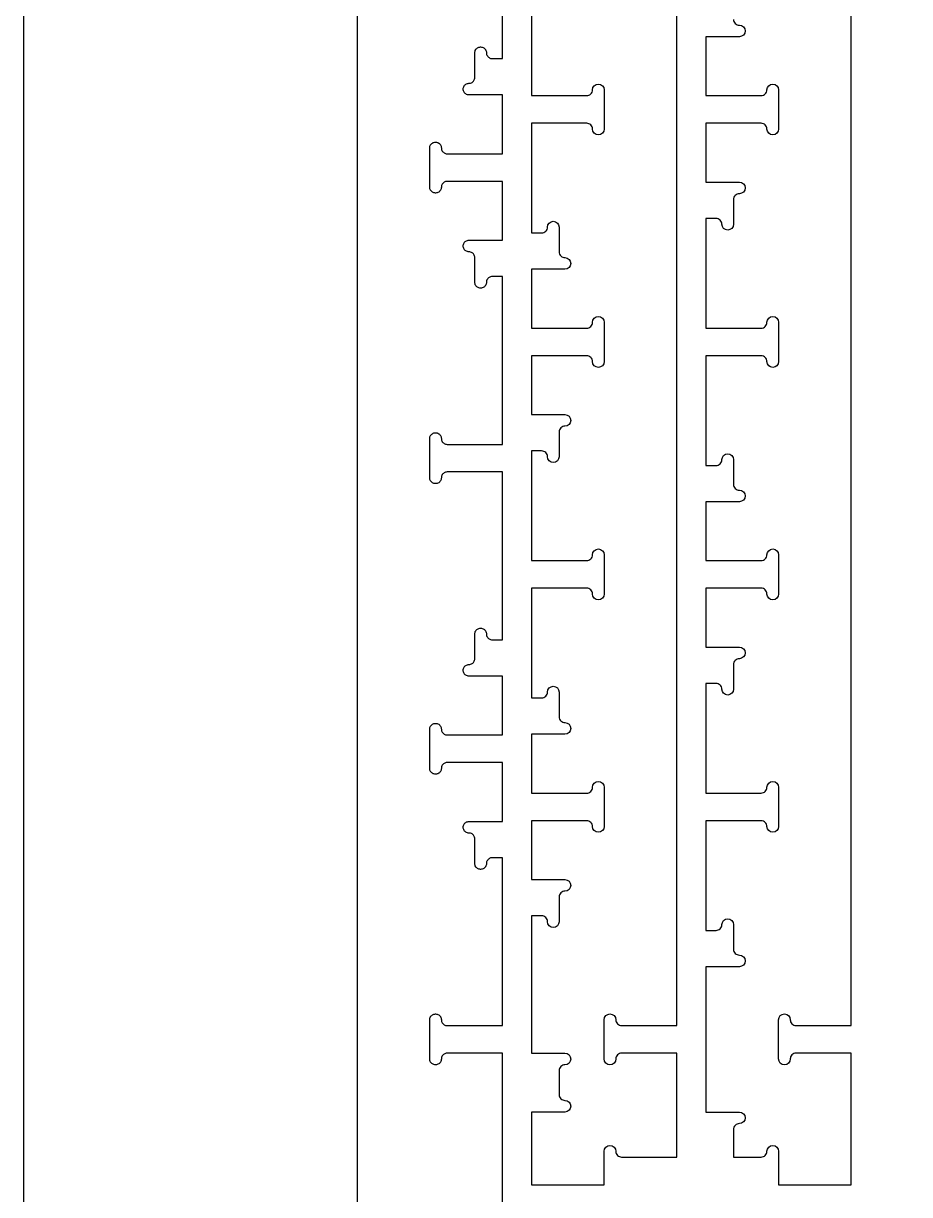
# Model space of a CAD drawing. Header units: inches. Extents: x 1367 to 1651, y -1653 to -1438.
# Drawn here: x 1524.46 to 1548.46, y -1518.16 to -1486.43 of the extents above; entities that cross this region are included whole.
import ezdxf

# ---------------------------------------------------------------- set-up
doc = ezdxf.new("R2010")
doc.units = ezdxf.units.IN
doc.header["$MEASUREMENT"] = 0
doc.linetypes.add('Solid', pattern=[0])
doc.layers.add('000_NOTES', color=6, linetype='Continuous')
doc.layers.add('CUT_THRU', color=7, linetype='Continuous')

msp = doc.modelspace()

# ---------------------------------------------------------------- linework, layer by layer
at = {"linetype": 'Solid', "lineweight": 5}
for points in [[(1533.495, -1456.492, 0), (1533.495, -1524.169, 0)], [(1537.432, -1518.874, 0), (1537.432, -1514.327, 0), (1535.936, -1514.327, 0), (1535.913, -1514.328, 0), (1535.891, -1514.333, 0), (1535.87, -1514.341, 0), (1535.85, -1514.352, 0), (1535.833, -1514.365, 0), (1535.817, -1514.381, 0), (1535.803, -1514.399, 0), (1535.792, -1514.419, 0), (1535.785, -1514.44, 0), (1535.78, -1514.462, 0), (1535.778, -1514.484, 0), (1535.777, -1514.507, 0), (1535.772, -1514.529, 0), (1535.764, -1514.55, 0), (1535.753, -1514.569, 0), (1535.74, -1514.587, 0), (1535.724, -1514.603, 0), (1535.706, -1514.617, 0), (1535.686, -1514.628, 0), (1535.665, -1514.635, 0), (1535.643, -1514.64, 0), (1535.621, -1514.642, 0), (1535.598, -1514.64, 0), (1535.576, -1514.635, 0), (1535.555, -1514.628, 0), (1535.536, -1514.617, 0), (1535.518, -1514.603, 0), (1535.502, -1514.587, 0), (1535.488, -1514.569, 0), (1535.477, -1514.55, 0), (1535.47, -1514.529, 0), (1535.465, -1514.507, 0), (1535.463, -1514.484, 0), (1535.463, -1513.421, 0), (1535.465, -1513.399, 0), (1535.47, -1513.377, 0), (1535.477, -1513.356, 0), (1535.488, -1513.336, 0), (1535.502, -1513.318, 0), (1535.518, -1513.302, 0), (1535.536, -1513.289, 0), (1535.555, -1513.278, 0), (1535.576, -1513.27, 0), (1535.598, -1513.265, 0), (1535.621, -1513.264, 0), (1535.643, -1513.265, 0), (1535.665, -1513.27, 0), (1535.686, -1513.278, 0), (1535.706, -1513.289, 0), (1535.724, -1513.302, 0), (1535.74, -1513.318, 0), (1535.753, -1513.336, 0), (1535.764, -1513.356, 0), (1535.772, -1513.377, 0), (1535.777, -1513.399, 0), (1535.778, -1513.421, 0), (1535.78, -1513.444, 0), (1535.785, -1513.466, 0), (1535.792, -1513.487, 0), (1535.803, -1513.506, 0), (1535.817, -1513.524, 0), (1535.833, -1513.54, 0), (1535.85, -1513.554, 0), (1535.87, -1513.565, 0), (1535.891, -1513.572, 0), (1535.913, -1513.577, 0), (1535.936, -1513.579, 0), (1537.432, -1513.579, 0), (1537.432, -1509.032, 0), (1537.156, -1509.032, 0), (1537.134, -1509.033, 0), (1537.112, -1509.038, 0), (1537.091, -1509.046, 0), (1537.071, -1509.057, 0), (1537.053, -1509.07, 0), (1537.037, -1509.086, 0), (1537.024, -1509.104, 0), (1537.013, -1509.124, 0), (1537.005, -1509.145, 0), (1537, -1509.167, 0), (1536.999, -1509.189, 0), (1536.997, -1509.211, 0), (1536.992, -1509.233, 0), (1536.984, -1509.254, 0), (1536.974, -1509.274, 0), (1536.96, -1509.292, 0), (1536.944, -1509.308, 0), (1536.926, -1509.322, 0), (1536.907, -1509.332, 0), (1536.886, -1509.34, 0), (1536.864, -1509.345, 0), (1536.841, -1509.347, 0), (1536.819, -1509.345, 0), (1536.797, -1509.34, 0), (1536.776, -1509.332, 0), (1536.756, -1509.322, 0), (1536.738, -1509.308, 0), (1536.722, -1509.292, 0), (1536.709, -1509.274, 0), (1536.698, -1509.254, 0), (1536.69, -1509.233, 0), (1536.685, -1509.211, 0), (1536.684, -1509.189, 0), (1536.684, -1508.52, 0), (1536.682, -1508.497, 0), (1536.677, -1508.475, 0), (1536.669, -1508.454, 0), (1536.659, -1508.435, 0), (1536.645, -1508.417, 0), (1536.629, -1508.401, 0), (1536.611, -1508.387, 0), (1536.592, -1508.377, 0), (1536.571, -1508.369, 0), (1536.549, -1508.364, 0), (1536.526, -1508.362, 0), (1536.504, -1508.361, 0), (1536.482, -1508.356, 0), (1536.461, -1508.348, 0), (1536.441, -1508.337, 0), (1536.423, -1508.324, 0), (1536.407, -1508.308, 0), (1536.394, -1508.29, 0), (1536.383, -1508.27, 0), (1536.375, -1508.249, 0), (1536.37, -1508.227, 0), (1536.369, -1508.205, 0), (1536.37, -1508.182, 0), (1536.375, -1508.16, 0), (1536.383, -1508.139, 0), (1536.394, -1508.12, 0), (1536.407, -1508.102, 0), (1536.423, -1508.086, 0), (1536.441, -1508.072, 0), (1536.461, -1508.062, 0), (1536.482, -1508.054, 0), (1536.504, -1508.049, 0), (1536.526, -1508.047, 0), (1537.432, -1508.047, 0), (1537.432, -1506.453, 0), (1535.936, -1506.453, 0), (1535.913, -1506.454, 0), (1535.891, -1506.459, 0), (1535.87, -1506.467, 0), (1535.85, -1506.478, 0), (1535.833, -1506.491, 0), (1535.817, -1506.507, 0), (1535.803, -1506.525, 0), (1535.792, -1506.545, 0), (1535.785, -1506.566, 0), (1535.78, -1506.588, 0), (1535.778, -1506.61, 0), (1535.777, -1506.633, 0), (1535.772, -1506.655, 0), (1535.764, -1506.676, 0), (1535.753, -1506.695, 0), (1535.74, -1506.713, 0), (1535.724, -1506.729, 0), (1535.706, -1506.743, 0), (1535.686, -1506.754, 0), (1535.665, -1506.761, 0), (1535.643, -1506.766, 0), (1535.621, -1506.768, 0), (1535.598, -1506.766, 0), (1535.576, -1506.761, 0), (1535.555, -1506.754, 0), (1535.536, -1506.743, 0), (1535.518, -1506.729, 0), (1535.502, -1506.713, 0), (1535.488, -1506.695, 0), (1535.477, -1506.676, 0), (1535.47, -1506.655, 0), (1535.465, -1506.633, 0), (1535.463, -1506.61, 0), (1535.463, -1505.547, 0), (1535.465, -1505.525, 0), (1535.47, -1505.503, 0), (1535.477, -1505.482, 0), (1535.488, -1505.462, 0), (1535.502, -1505.444, 0), (1535.518, -1505.428, 0), (1535.536, -1505.415, 0), (1535.555, -1505.404, 0), (1535.576, -1505.396, 0), (1535.598, -1505.391, 0), (1535.621, -1505.39, 0), (1535.643, -1505.391, 0), (1535.665, -1505.396, 0), (1535.686, -1505.404, 0), (1535.706, -1505.415, 0), (1535.724, -1505.428, 0), (1535.74, -1505.444, 0), (1535.753, -1505.462, 0), (1535.764, -1505.482, 0), (1535.772, -1505.503, 0), (1535.777, -1505.525, 0), (1535.778, -1505.547, 0), (1535.78, -1505.57, 0), (1535.785, -1505.592, 0), (1535.792, -1505.613, 0), (1535.803, -1505.632, 0), (1535.817, -1505.65, 0), (1535.833, -1505.666, 0), (1535.85, -1505.68, 0), (1535.87, -1505.691, 0), (1535.891, -1505.698, 0), (1535.913, -1505.703, 0), (1535.936, -1505.705, 0), (1537.432, -1505.705, 0), (1537.432, -1504.11, 0), (1536.526, -1504.11, 0), (1536.504, -1504.109, 0), (1536.482, -1504.104, 0), (1536.461, -1504.096, 0), (1536.441, -1504.085, 0), (1536.423, -1504.072, 0), (1536.407, -1504.056, 0), (1536.394, -1504.038, 0), (1536.383, -1504.018, 0), (1536.375, -1503.997, 0), (1536.37, -1503.975, 0), (1536.369, -1503.953, 0), (1536.37, -1503.93, 0), (1536.375, -1503.908, 0), (1536.383, -1503.887, 0), (1536.394, -1503.868, 0), (1536.407, -1503.85, 0), (1536.423, -1503.834, 0), (1536.441, -1503.82, 0), (1536.461, -1503.81, 0), (1536.482, -1503.802, 0), (1536.504, -1503.797, 0), (1536.526, -1503.795, 0), (1536.549, -1503.794, 0), (1536.571, -1503.789, 0), (1536.592, -1503.781, 0), (1536.611, -1503.77, 0), (1536.629, -1503.757, 0), (1536.645, -1503.741, 0), (1536.659, -1503.723, 0), (1536.669, -1503.703, 0), (1536.677, -1503.682, 0), (1536.682, -1503.66, 0), (1536.684, -1503.638, 0), (1536.684, -1502.969, 0), (1536.685, -1502.946, 0), (1536.69, -1502.924, 0), (1536.698, -1502.903, 0), (1536.709, -1502.883, 0), (1536.722, -1502.865, 0), (1536.738, -1502.85, 0), (1536.756, -1502.836, 0), (1536.776, -1502.825, 0), (1536.797, -1502.817, 0), (1536.819, -1502.813, 0), (1536.841, -1502.811, 0), (1536.864, -1502.813, 0), (1536.886, -1502.817, 0), (1536.907, -1502.825, 0), (1536.926, -1502.836, 0), (1536.944, -1502.85, 0), (1536.96, -1502.865, 0), (1536.974, -1502.883, 0), (1536.984, -1502.903, 0), (1536.992, -1502.924, 0), (1536.997, -1502.946, 0), (1536.999, -1502.969, 0), (1537, -1502.991, 0), (1537.005, -1503.013, 0), (1537.013, -1503.034, 0), (1537.024, -1503.054, 0), (1537.037, -1503.072, 0), (1537.053, -1503.088, 0), (1537.071, -1503.101, 0), (1537.091, -1503.112, 0), (1537.112, -1503.12, 0), (1537.134, -1503.124, 0), (1537.156, -1503.126, 0), (1537.432, -1503.126, 0), (1537.432, -1498.579, 0), (1535.936, -1498.579, 0), (1535.913, -1498.58, 0), (1535.891, -1498.585, 0), (1535.87, -1498.593, 0), (1535.85, -1498.604, 0), (1535.833, -1498.617, 0), (1535.817, -1498.633, 0), (1535.803, -1498.651, 0), (1535.792, -1498.671, 0), (1535.785, -1498.692, 0), (1535.78, -1498.714, 0), (1535.778, -1498.736, 0), (1535.777, -1498.759, 0), (1535.772, -1498.781, 0), (1535.764, -1498.802, 0), (1535.753, -1498.821, 0), (1535.74, -1498.839, 0), (1535.724, -1498.855, 0), (1535.706, -1498.869, 0), (1535.686, -1498.88, 0), (1535.665, -1498.887, 0), (1535.643, -1498.892, 0), (1535.621, -1498.894, 0), (1535.598, -1498.892, 0), (1535.576, -1498.887, 0), (1535.555, -1498.88, 0), (1535.536, -1498.869, 0), (1535.518, -1498.855, 0), (1535.502, -1498.839, 0), (1535.488, -1498.821, 0), (1535.477, -1498.802, 0), (1535.47, -1498.781, 0), (1535.465, -1498.759, 0), (1535.463, -1498.736, 0), (1535.463, -1497.673, 0), (1535.465, -1497.651, 0), (1535.47, -1497.629, 0), (1535.477, -1497.608, 0), (1535.488, -1497.588, 0), (1535.502, -1497.57, 0), (1535.518, -1497.554, 0), (1535.536, -1497.541, 0), (1535.555, -1497.53, 0), (1535.576, -1497.522, 0), (1535.598, -1497.517, 0), (1535.621, -1497.516, 0), (1535.643, -1497.517, 0), (1535.665, -1497.522, 0), (1535.686, -1497.53, 0), (1535.706, -1497.541, 0), (1535.724, -1497.554, 0), (1535.74, -1497.57, 0), (1535.753, -1497.588, 0), (1535.764, -1497.608, 0), (1535.772, -1497.629, 0), (1535.777, -1497.651, 0), (1535.778, -1497.673, 0), (1535.78, -1497.696, 0), (1535.785, -1497.718, 0), (1535.792, -1497.739, 0), (1535.803, -1497.758, 0), (1535.817, -1497.776, 0), (1535.833, -1497.792, 0), (1535.85, -1497.806, 0), (1535.87, -1497.817, 0), (1535.891, -1497.824, 0), (1535.913, -1497.829, 0), (1535.936, -1497.831, 0), (1537.432, -1497.831, 0), (1537.432, -1493.284, 0), (1537.156, -1493.284, 0), (1537.134, -1493.285, 0), (1537.112, -1493.29, 0), (1537.091, -1493.298, 0), (1537.071, -1493.309, 0), (1537.053, -1493.322, 0), (1537.037, -1493.338, 0), (1537.024, -1493.356, 0), (1537.013, -1493.376, 0), (1537.005, -1493.397, 0), (1537, -1493.419, 0), (1536.999, -1493.441, 0), (1536.997, -1493.463, 0), (1536.992, -1493.485, 0), (1536.984, -1493.506, 0), (1536.974, -1493.526, 0), (1536.96, -1493.544, 0), (1536.944, -1493.56, 0), (1536.926, -1493.574, 0), (1536.907, -1493.584, 0), (1536.886, -1493.592, 0), (1536.864, -1493.597, 0), (1536.841, -1493.599, 0), (1536.819, -1493.597, 0), (1536.797, -1493.592, 0), (1536.776, -1493.584, 0), (1536.756, -1493.574, 0), (1536.738, -1493.56, 0), (1536.722, -1493.544, 0), (1536.709, -1493.526, 0), (1536.698, -1493.506, 0), (1536.69, -1493.485, 0), (1536.685, -1493.463, 0), (1536.684, -1493.441, 0), (1536.684, -1492.772, 0), (1536.682, -1492.749, 0), (1536.677, -1492.727, 0), (1536.669, -1492.706, 0), (1536.659, -1492.687, 0), (1536.645, -1492.669, 0), (1536.629, -1492.653, 0), (1536.611, -1492.639, 0), (1536.592, -1492.628, 0), (1536.571, -1492.621, 0), (1536.549, -1492.616, 0), (1536.526, -1492.614, 0), (1536.504, -1492.613, 0), (1536.482, -1492.608, 0), (1536.461, -1492.6, 0), (1536.441, -1492.589, 0), (1536.423, -1492.576, 0), (1536.407, -1492.56, 0), (1536.394, -1492.542, 0), (1536.383, -1492.522, 0), (1536.375, -1492.501, 0), (1536.37, -1492.479, 0), (1536.369, -1492.457, 0), (1536.37, -1492.434, 0), (1536.375, -1492.412, 0), (1536.383, -1492.391, 0), (1536.394, -1492.372, 0), (1536.407, -1492.354, 0), (1536.423, -1492.338, 0), (1536.441, -1492.324, 0), (1536.461, -1492.314, 0), (1536.482, -1492.306, 0), (1536.504, -1492.301, 0), (1536.526, -1492.299, 0), (1537.432, -1492.299, 0), (1537.432, -1490.705, 0), (1535.936, -1490.705, 0), (1535.913, -1490.706, 0), (1535.891, -1490.711, 0), (1535.87, -1490.719, 0), (1535.85, -1490.73, 0), (1535.833, -1490.743, 0), (1535.817, -1490.759, 0), (1535.803, -1490.777, 0), (1535.792, -1490.797, 0), (1535.785, -1490.818, 0), (1535.78, -1490.84, 0), (1535.778, -1490.862, 0), (1535.777, -1490.885, 0), (1535.772, -1490.907, 0), (1535.764, -1490.928, 0), (1535.753, -1490.947, 0), (1535.74, -1490.965, 0), (1535.724, -1490.981, 0), (1535.706, -1490.995, 0), (1535.686, -1491.006, 0), (1535.665, -1491.013, 0), (1535.643, -1491.018, 0), (1535.621, -1491.02, 0), (1535.598, -1491.018, 0), (1535.576, -1491.013, 0), (1535.555, -1491.006, 0), (1535.536, -1490.995, 0), (1535.518, -1490.981, 0), (1535.502, -1490.965, 0), (1535.488, -1490.947, 0), (1535.477, -1490.928, 0), (1535.47, -1490.907, 0), (1535.465, -1490.885, 0), (1535.463, -1490.862, 0), (1535.463, -1489.799, 0), (1535.465, -1489.777, 0), (1535.47, -1489.755, 0), (1535.477, -1489.734, 0), (1535.488, -1489.714, 0), (1535.502, -1489.696, 0), (1535.518, -1489.68, 0), (1535.536, -1489.667, 0), (1535.555, -1489.656, 0), (1535.576, -1489.648, 0), (1535.598, -1489.643, 0), (1535.621, -1489.642, 0), (1535.643, -1489.643, 0), (1535.665, -1489.648, 0), (1535.686, -1489.656, 0), (1535.706, -1489.667, 0), (1535.724, -1489.68, 0), (1535.74, -1489.696, 0), (1535.753, -1489.714, 0), (1535.764, -1489.734, 0), (1535.772, -1489.755, 0), (1535.777, -1489.777, 0), (1535.778, -1489.799, 0), (1535.78, -1489.822, 0), (1535.785, -1489.844, 0), (1535.792, -1489.865, 0), (1535.803, -1489.884, 0), (1535.817, -1489.902, 0), (1535.833, -1489.918, 0), (1535.85, -1489.932, 0), (1535.87, -1489.943, 0), (1535.891, -1489.95, 0), (1535.913, -1489.955, 0), (1535.936, -1489.957, 0), (1537.432, -1489.957, 0), (1537.432, -1488.362, 0), (1536.526, -1488.362, 0), (1536.504, -1488.361, 0), (1536.482, -1488.356, 0), (1536.461, -1488.348, 0), (1536.441, -1488.337, 0), (1536.423, -1488.324, 0), (1536.407, -1488.308, 0), (1536.394, -1488.29, 0), (1536.383, -1488.27, 0), (1536.375, -1488.249, 0), (1536.37, -1488.227, 0), (1536.369, -1488.205, 0), (1536.37, -1488.182, 0), (1536.375, -1488.16, 0), (1536.383, -1488.139, 0), (1536.394, -1488.12, 0), (1536.407, -1488.102, 0), (1536.423, -1488.086, 0), (1536.441, -1488.072, 0), (1536.461, -1488.062, 0), (1536.482, -1488.054, 0), (1536.504, -1488.049, 0), (1536.526, -1488.047, 0), (1536.549, -1488.046, 0), (1536.571, -1488.041, 0), (1536.592, -1488.033, 0), (1536.611, -1488.022, 0), (1536.629, -1488.009, 0), (1536.645, -1487.993, 0), (1536.659, -1487.975, 0), (1536.669, -1487.955, 0), (1536.677, -1487.934, 0), (1536.682, -1487.912, 0), (1536.684, -1487.89, 0), (1536.684, -1487.221, 0), (1536.685, -1487.198, 0), (1536.69, -1487.176, 0), (1536.698, -1487.155, 0), (1536.709, -1487.135, 0), (1536.722, -1487.117, 0), (1536.738, -1487.102, 0), (1536.756, -1487.088, 0), (1536.776, -1487.077, 0), (1536.797, -1487.069, 0), (1536.819, -1487.065, 0), (1536.841, -1487.063, 0), (1536.864, -1487.065, 0), (1536.886, -1487.069, 0), (1536.907, -1487.077, 0), (1536.926, -1487.088, 0), (1536.944, -1487.102, 0), (1536.96, -1487.117, 0), (1536.974, -1487.135, 0), (1536.984, -1487.155, 0), (1536.992, -1487.176, 0), (1536.997, -1487.198, 0), (1536.999, -1487.221, 0), (1537, -1487.243, 0), (1537.005, -1487.265, 0), (1537.013, -1487.286, 0), (1537.024, -1487.306, 0), (1537.037, -1487.324, 0), (1537.053, -1487.34, 0), (1537.071, -1487.353, 0), (1537.091, -1487.364, 0), (1537.112, -1487.372, 0), (1537.134, -1487.376, 0), (1537.156, -1487.378, 0), (1537.432, -1487.378, 0), (1537.432, -1482.831, 0)]]:
    msp.add_polyline3d(points, dxfattribs=at)
at = {"layer": 'CUT_THRU'}
for points in [[(1538.219, -1485.41), (1538.219, -1488.382), (1539.715, -1488.382, 0.414214), (1539.873, -1488.225, -1), (1540.188, -1488.225), (1540.188, -1489.287, -1), (1539.873, -1489.287, 0.414214), (1539.715, -1489.13), (1538.219, -1489.13), (1538.219, -1492.102), (1538.495, -1492.102, 0.414214), (1538.652, -1491.945, -1), (1538.967, -1491.945), (1538.967, -1492.614, 0.414214), (1539.125, -1492.772, -1), (1539.125, -1493.087), (1538.219, -1493.087), (1538.219, -1494.681), (1539.715, -1494.681, 0.414214), (1539.873, -1494.524, -1), (1540.188, -1494.524), (1540.188, -1495.587, -1), (1539.873, -1495.587, 0.414214), (1539.715, -1495.429), (1538.219, -1495.429), (1538.219, -1497.024), (1539.125, -1497.024, -1), (1539.125, -1497.339, 0.414214), (1538.967, -1497.496), (1538.967, -1498.165, -1), (1538.652, -1498.165, 0.414214), (1538.495, -1498.008), (1538.219, -1498.008), (1538.219, -1500.98), (1539.715, -1500.98, 0.414214), (1539.873, -1500.823, -1), (1540.188, -1500.823), (1540.188, -1501.886, -1), (1539.873, -1501.886, 0.414214), (1539.715, -1501.728), (1538.219, -1501.728), (1538.219, -1504.701), (1538.495, -1504.701, 0.414214), (1538.652, -1504.543, -1), (1538.967, -1504.543), (1538.967, -1505.213, 0.414214), (1539.125, -1505.37, -1), (1539.125, -1505.685), (1538.219, -1505.685), (1538.219, -1507.28), (1539.715, -1507.28, 0.414214), (1539.873, -1507.122, -1), (1540.188, -1507.122), (1540.188, -1508.185, -1), (1539.873, -1508.185, 0.414214), (1539.715, -1508.028), (1538.219, -1508.028), (1538.219, -1509.622), (1539.125, -1509.622, -1), (1539.125, -1509.937, 0.414214), (1538.967, -1510.095), (1538.967, -1510.764, -1), (1538.652, -1510.764, 0.414214), (1538.495, -1510.606), (1538.219, -1510.606), (1538.219, -1514.327), (1539.125, -1514.327, -1), (1539.125, -1514.642, 0.414214), (1538.967, -1514.799), (1538.967, -1515.449, 0.414214), (1539.125, -1515.606, -1), (1539.125, -1515.921), (1538.219, -1515.921), (1538.219, -1517.89), (1540.188, -1517.89), (1540.188, -1516.984, -1), (1540.503, -1516.984, 0.414214), (1540.66, -1517.142), (1542.156, -1517.142), (1542.156, -1514.327), (1540.66, -1514.327, 0.414214), (1540.503, -1514.484, -1), (1540.188, -1514.484), (1540.188, -1513.421, -1), (1540.503, -1513.421, 0.414214), (1540.66, -1513.579), (1542.156, -1513.579), (1542.156, -1451.335)], [(1543.692, -1486.315, 0.414214), (1543.849, -1486.473, -1), (1543.849, -1486.787), (1542.944, -1486.787), (1542.944, -1488.382), (1544.44, -1488.382, 0.414214), (1544.597, -1488.225, -1), (1544.912, -1488.225), (1544.912, -1489.287, -1), (1544.597, -1489.287, 0.414214), (1544.44, -1489.13), (1542.944, -1489.13), (1542.944, -1490.725), (1543.849, -1490.725, -1), (1543.849, -1491.039, 0.414214), (1543.692, -1491.197), (1543.692, -1491.866, -1), (1543.377, -1491.866, 0.414214), (1543.219, -1491.709), (1542.944, -1491.709), (1542.944, -1494.681), (1544.44, -1494.681, 0.414214), (1544.597, -1494.524, -1), (1544.912, -1494.524), (1544.912, -1495.587, -1), (1544.597, -1495.587, 0.414214), (1544.44, -1495.429), (1542.944, -1495.429), (1542.944, -1498.402), (1543.219, -1498.402, 0.414214), (1543.377, -1498.244, -1), (1543.692, -1498.244), (1543.692, -1498.913, 0.414214), (1543.849, -1499.071, -1), (1543.849, -1499.386), (1542.944, -1499.386), (1542.944, -1500.98), (1544.44, -1500.98, 0.414214), (1544.597, -1500.823, -1), (1544.912, -1500.823), (1544.912, -1501.886, -1), (1544.597, -1501.886, 0.414214), (1544.44, -1501.728), (1542.944, -1501.728), (1542.944, -1503.323), (1543.849, -1503.323, -1), (1543.849, -1503.638, 0.414214), (1543.692, -1503.795), (1543.692, -1504.465, -1), (1543.377, -1504.465, 0.414214), (1543.219, -1504.307), (1542.944, -1504.307), (1542.944, -1507.28), (1544.44, -1507.28, 0.414214), (1544.597, -1507.122, -1), (1544.912, -1507.122), (1544.912, -1508.185, -1), (1544.597, -1508.185, 0.414214), (1544.44, -1508.028), (1542.944, -1508.028), (1542.944, -1511), (1543.219, -1511, 0.414214), (1543.377, -1510.843, -1), (1543.692, -1510.843), (1543.692, -1511.512, 0.414214), (1543.849, -1511.669, -1), (1543.849, -1511.984), (1542.944, -1511.984), (1542.944, -1515.921), (1543.849, -1515.921, -1), (1543.849, -1516.236, 0.414214), (1543.692, -1516.394), (1543.692, -1517.142), (1544.44, -1517.142, 0.414214), (1544.597, -1516.984, -1), (1544.912, -1516.984), (1544.912, -1517.89), (1546.881, -1517.89), (1546.881, -1514.327), (1545.384, -1514.327, 0.414214), (1545.227, -1514.484, -1), (1544.912, -1514.484), (1544.912, -1513.421, -1), (1545.227, -1513.421, 0.414214), (1545.384, -1513.579), (1546.881, -1513.579), (1546.881, -1451.335)]]:
    msp.add_lwpolyline(points, format="xyb", dxfattribs=at)
for points in [[(1533.495, -1456.492), (1533.495, -1524.169)], [(1537.432, -1518.874), (1537.432, -1514.327), (1535.936, -1514.327), (1535.913, -1514.328), (1535.891, -1514.333), (1535.87, -1514.341), (1535.85, -1514.352), (1535.833, -1514.365), (1535.817, -1514.381), (1535.803, -1514.399), (1535.792, -1514.419), (1535.785, -1514.44), (1535.78, -1514.462), (1535.778, -1514.484), (1535.777, -1514.507), (1535.772, -1514.529), (1535.764, -1514.55), (1535.753, -1514.569), (1535.74, -1514.587), (1535.724, -1514.603), (1535.706, -1514.617), (1535.686, -1514.628), (1535.665, -1514.635), (1535.643, -1514.64), (1535.621, -1514.642), (1535.598, -1514.64), (1535.576, -1514.635), (1535.555, -1514.628), (1535.536, -1514.617), (1535.518, -1514.603), (1535.502, -1514.587), (1535.488, -1514.569), (1535.477, -1514.55), (1535.47, -1514.529), (1535.465, -1514.507), (1535.463, -1514.484), (1535.463, -1513.421), (1535.465, -1513.399), (1535.47, -1513.377), (1535.477, -1513.356), (1535.488, -1513.336), (1535.502, -1513.318), (1535.518, -1513.302), (1535.536, -1513.289), (1535.555, -1513.278), (1535.576, -1513.27), (1535.598, -1513.265), (1535.621, -1513.264), (1535.643, -1513.265), (1535.665, -1513.27), (1535.686, -1513.278), (1535.706, -1513.289), (1535.724, -1513.302), (1535.74, -1513.318), (1535.753, -1513.336), (1535.764, -1513.356), (1535.772, -1513.377), (1535.777, -1513.399), (1535.778, -1513.421), (1535.78, -1513.444), (1535.785, -1513.466), (1535.792, -1513.487), (1535.803, -1513.506), (1535.817, -1513.524), (1535.833, -1513.54), (1535.85, -1513.554), (1535.87, -1513.565), (1535.891, -1513.572), (1535.913, -1513.577), (1535.936, -1513.579), (1537.432, -1513.579), (1537.432, -1509.032), (1537.156, -1509.032), (1537.134, -1509.033), (1537.112, -1509.038), (1537.091, -1509.046), (1537.071, -1509.057), (1537.053, -1509.07), (1537.037, -1509.086), (1537.024, -1509.104), (1537.013, -1509.124), (1537.005, -1509.145), (1537, -1509.167), (1536.999, -1509.189), (1536.997, -1509.211), (1536.992, -1509.233), (1536.984, -1509.254), (1536.974, -1509.274), (1536.96, -1509.292), (1536.944, -1509.308), (1536.926, -1509.322), (1536.907, -1509.332), (1536.886, -1509.34), (1536.864, -1509.345), (1536.841, -1509.347), (1536.819, -1509.345), (1536.797, -1509.34), (1536.776, -1509.332), (1536.756, -1509.322), (1536.738, -1509.308), (1536.722, -1509.292), (1536.709, -1509.274), (1536.698, -1509.254), (1536.69, -1509.233), (1536.685, -1509.211), (1536.684, -1509.189), (1536.684, -1508.52), (1536.682, -1508.497), (1536.677, -1508.475), (1536.669, -1508.454), (1536.659, -1508.435), (1536.645, -1508.417), (1536.629, -1508.401), (1536.611, -1508.387), (1536.592, -1508.377), (1536.571, -1508.369), (1536.549, -1508.364), (1536.526, -1508.362), (1536.504, -1508.361), (1536.482, -1508.356), (1536.461, -1508.348), (1536.441, -1508.337), (1536.423, -1508.324), (1536.407, -1508.308), (1536.394, -1508.29), (1536.383, -1508.27), (1536.375, -1508.249), (1536.37, -1508.227), (1536.369, -1508.205), (1536.37, -1508.182), (1536.375, -1508.16), (1536.383, -1508.139), (1536.394, -1508.12), (1536.407, -1508.102), (1536.423, -1508.086), (1536.441, -1508.072), (1536.461, -1508.062), (1536.482, -1508.054), (1536.504, -1508.049), (1536.526, -1508.047), (1537.432, -1508.047), (1537.432, -1506.453), (1535.936, -1506.453), (1535.913, -1506.454), (1535.891, -1506.459), (1535.87, -1506.467), (1535.85, -1506.478), (1535.833, -1506.491), (1535.817, -1506.507), (1535.803, -1506.525), (1535.792, -1506.545), (1535.785, -1506.566), (1535.78, -1506.588), (1535.778, -1506.61), (1535.777, -1506.633), (1535.772, -1506.655), (1535.764, -1506.676), (1535.753, -1506.695), (1535.74, -1506.713), (1535.724, -1506.729), (1535.706, -1506.743), (1535.686, -1506.754), (1535.665, -1506.761), (1535.643, -1506.766), (1535.621, -1506.768), (1535.598, -1506.766), (1535.576, -1506.761), (1535.555, -1506.754), (1535.536, -1506.743), (1535.518, -1506.729), (1535.502, -1506.713), (1535.488, -1506.695), (1535.477, -1506.676), (1535.47, -1506.655), (1535.465, -1506.633), (1535.463, -1506.61), (1535.463, -1505.547), (1535.465, -1505.525), (1535.47, -1505.503), (1535.477, -1505.482), (1535.488, -1505.462), (1535.502, -1505.444), (1535.518, -1505.428), (1535.536, -1505.415), (1535.555, -1505.404), (1535.576, -1505.396), (1535.598, -1505.391), (1535.621, -1505.39), (1535.643, -1505.391), (1535.665, -1505.396), (1535.686, -1505.404), (1535.706, -1505.415), (1535.724, -1505.428), (1535.74, -1505.444), (1535.753, -1505.462), (1535.764, -1505.482), (1535.772, -1505.503), (1535.777, -1505.525), (1535.778, -1505.547), (1535.78, -1505.57), (1535.785, -1505.592), (1535.792, -1505.613), (1535.803, -1505.632), (1535.817, -1505.65), (1535.833, -1505.666), (1535.85, -1505.68), (1535.87, -1505.691), (1535.891, -1505.698), (1535.913, -1505.703), (1535.936, -1505.705), (1537.432, -1505.705), (1537.432, -1504.11), (1536.526, -1504.11), (1536.504, -1504.109), (1536.482, -1504.104), (1536.461, -1504.096), (1536.441, -1504.085), (1536.423, -1504.072), (1536.407, -1504.056), (1536.394, -1504.038), (1536.383, -1504.018), (1536.375, -1503.997), (1536.37, -1503.975), (1536.369, -1503.953), (1536.37, -1503.93), (1536.375, -1503.908), (1536.383, -1503.887), (1536.394, -1503.868), (1536.407, -1503.85), (1536.423, -1503.834), (1536.441, -1503.82), (1536.461, -1503.81), (1536.482, -1503.802), (1536.504, -1503.797), (1536.526, -1503.795), (1536.549, -1503.794), (1536.571, -1503.789), (1536.592, -1503.781), (1536.611, -1503.77), (1536.629, -1503.757), (1536.645, -1503.741), (1536.659, -1503.723), (1536.669, -1503.703), (1536.677, -1503.682), (1536.682, -1503.66), (1536.684, -1503.638), (1536.684, -1502.969), (1536.685, -1502.946), (1536.69, -1502.924), (1536.698, -1502.903), (1536.709, -1502.883), (1536.722, -1502.865), (1536.738, -1502.85), (1536.756, -1502.836), (1536.776, -1502.825), (1536.797, -1502.817), (1536.819, -1502.813), (1536.841, -1502.811), (1536.864, -1502.813), (1536.886, -1502.817), (1536.907, -1502.825), (1536.926, -1502.836), (1536.944, -1502.85), (1536.96, -1502.865), (1536.974, -1502.883), (1536.984, -1502.903), (1536.992, -1502.924), (1536.997, -1502.946), (1536.999, -1502.969), (1537, -1502.991), (1537.005, -1503.013), (1537.013, -1503.034), (1537.024, -1503.054), (1537.037, -1503.072), (1537.053, -1503.088), (1537.071, -1503.101), (1537.091, -1503.112), (1537.112, -1503.12), (1537.134, -1503.124), (1537.156, -1503.126), (1537.432, -1503.126), (1537.432, -1498.579), (1535.936, -1498.579), (1535.913, -1498.58), (1535.891, -1498.585), (1535.87, -1498.593), (1535.85, -1498.604), (1535.833, -1498.617), (1535.817, -1498.633), (1535.803, -1498.651), (1535.792, -1498.671), (1535.785, -1498.692), (1535.78, -1498.714), (1535.778, -1498.736), (1535.777, -1498.759), (1535.772, -1498.781), (1535.764, -1498.802), (1535.753, -1498.821), (1535.74, -1498.839), (1535.724, -1498.855), (1535.706, -1498.869), (1535.686, -1498.88), (1535.665, -1498.887), (1535.643, -1498.892), (1535.621, -1498.894), (1535.598, -1498.892), (1535.576, -1498.887), (1535.555, -1498.88), (1535.536, -1498.869), (1535.518, -1498.855), (1535.502, -1498.839), (1535.488, -1498.821), (1535.477, -1498.802), (1535.47, -1498.781), (1535.465, -1498.759), (1535.463, -1498.736), (1535.463, -1497.673), (1535.465, -1497.651), (1535.47, -1497.629), (1535.477, -1497.608), (1535.488, -1497.588), (1535.502, -1497.57), (1535.518, -1497.554), (1535.536, -1497.541), (1535.555, -1497.53), (1535.576, -1497.522), (1535.598, -1497.517), (1535.621, -1497.516), (1535.643, -1497.517), (1535.665, -1497.522), (1535.686, -1497.53), (1535.706, -1497.541), (1535.724, -1497.554), (1535.74, -1497.57), (1535.753, -1497.588), (1535.764, -1497.608), (1535.772, -1497.629), (1535.777, -1497.651), (1535.778, -1497.673), (1535.78, -1497.696), (1535.785, -1497.718), (1535.792, -1497.739), (1535.803, -1497.758), (1535.817, -1497.776), (1535.833, -1497.792), (1535.85, -1497.806), (1535.87, -1497.817), (1535.891, -1497.824), (1535.913, -1497.829), (1535.936, -1497.831), (1537.432, -1497.831), (1537.432, -1493.284), (1537.156, -1493.284), (1537.134, -1493.285), (1537.112, -1493.29), (1537.091, -1493.298), (1537.071, -1493.309), (1537.053, -1493.322), (1537.037, -1493.338), (1537.024, -1493.356), (1537.013, -1493.376), (1537.005, -1493.397), (1537, -1493.419), (1536.999, -1493.441), (1536.997, -1493.463), (1536.992, -1493.485), (1536.984, -1493.506), (1536.974, -1493.526), (1536.96, -1493.544), (1536.944, -1493.56), (1536.926, -1493.574), (1536.907, -1493.584), (1536.886, -1493.592), (1536.864, -1493.597), (1536.841, -1493.599), (1536.819, -1493.597), (1536.797, -1493.592), (1536.776, -1493.584), (1536.756, -1493.574), (1536.738, -1493.56), (1536.722, -1493.544), (1536.709, -1493.526), (1536.698, -1493.506), (1536.69, -1493.485), (1536.685, -1493.463), (1536.684, -1493.441), (1536.684, -1492.772), (1536.682, -1492.749), (1536.677, -1492.727), (1536.669, -1492.706), (1536.659, -1492.687), (1536.645, -1492.669), (1536.629, -1492.653), (1536.611, -1492.639), (1536.592, -1492.628), (1536.571, -1492.621), (1536.549, -1492.616), (1536.526, -1492.614), (1536.504, -1492.613), (1536.482, -1492.608), (1536.461, -1492.6), (1536.441, -1492.589), (1536.423, -1492.576), (1536.407, -1492.56), (1536.394, -1492.542), (1536.383, -1492.522), (1536.375, -1492.501), (1536.37, -1492.479), (1536.369, -1492.457), (1536.37, -1492.434), (1536.375, -1492.412), (1536.383, -1492.391), (1536.394, -1492.372), (1536.407, -1492.354), (1536.423, -1492.338), (1536.441, -1492.324), (1536.461, -1492.314), (1536.482, -1492.306), (1536.504, -1492.301), (1536.526, -1492.299), (1537.432, -1492.299), (1537.432, -1490.705), (1535.936, -1490.705), (1535.913, -1490.706), (1535.891, -1490.711), (1535.87, -1490.719), (1535.85, -1490.73), (1535.833, -1490.743), (1535.817, -1490.759), (1535.803, -1490.777), (1535.792, -1490.797), (1535.785, -1490.818), (1535.78, -1490.84), (1535.778, -1490.862), (1535.777, -1490.885), (1535.772, -1490.907), (1535.764, -1490.928), (1535.753, -1490.947), (1535.74, -1490.965), (1535.724, -1490.981), (1535.706, -1490.995), (1535.686, -1491.006), (1535.665, -1491.013), (1535.643, -1491.018), (1535.621, -1491.02), (1535.598, -1491.018), (1535.576, -1491.013), (1535.555, -1491.006), (1535.536, -1490.995), (1535.518, -1490.981), (1535.502, -1490.965), (1535.488, -1490.947), (1535.477, -1490.928), (1535.47, -1490.907), (1535.465, -1490.885), (1535.463, -1490.862), (1535.463, -1489.799), (1535.465, -1489.777), (1535.47, -1489.755), (1535.477, -1489.734), (1535.488, -1489.714), (1535.502, -1489.696), (1535.518, -1489.68), (1535.536, -1489.667), (1535.555, -1489.656), (1535.576, -1489.648), (1535.598, -1489.643), (1535.621, -1489.642), (1535.643, -1489.643), (1535.665, -1489.648), (1535.686, -1489.656), (1535.706, -1489.667), (1535.724, -1489.68), (1535.74, -1489.696), (1535.753, -1489.714), (1535.764, -1489.734), (1535.772, -1489.755), (1535.777, -1489.777), (1535.778, -1489.799), (1535.78, -1489.822), (1535.785, -1489.844), (1535.792, -1489.865), (1535.803, -1489.884), (1535.817, -1489.902), (1535.833, -1489.918), (1535.85, -1489.932), (1535.87, -1489.943), (1535.891, -1489.95), (1535.913, -1489.955), (1535.936, -1489.957), (1537.432, -1489.957), (1537.432, -1488.362), (1536.526, -1488.362), (1536.504, -1488.361), (1536.482, -1488.356), (1536.461, -1488.348), (1536.441, -1488.337), (1536.423, -1488.324), (1536.407, -1488.308), (1536.394, -1488.29), (1536.383, -1488.27), (1536.375, -1488.249), (1536.37, -1488.227), (1536.369, -1488.205), (1536.37, -1488.182), (1536.375, -1488.16), (1536.383, -1488.139), (1536.394, -1488.12), (1536.407, -1488.102), (1536.423, -1488.086), (1536.441, -1488.072), (1536.461, -1488.062), (1536.482, -1488.054), (1536.504, -1488.049), (1536.526, -1488.047), (1536.549, -1488.046), (1536.571, -1488.041), (1536.592, -1488.033), (1536.611, -1488.022), (1536.629, -1488.009), (1536.645, -1487.993), (1536.659, -1487.975), (1536.669, -1487.955), (1536.677, -1487.934), (1536.682, -1487.912), (1536.684, -1487.89), (1536.684, -1487.221), (1536.685, -1487.198), (1536.69, -1487.176), (1536.698, -1487.155), (1536.709, -1487.135), (1536.722, -1487.117), (1536.738, -1487.102), (1536.756, -1487.088), (1536.776, -1487.077), (1536.797, -1487.069), (1536.819, -1487.065), (1536.841, -1487.063), (1536.864, -1487.065), (1536.886, -1487.069), (1536.907, -1487.077), (1536.926, -1487.088), (1536.944, -1487.102), (1536.96, -1487.117), (1536.974, -1487.135), (1536.984, -1487.155), (1536.992, -1487.176), (1536.997, -1487.198), (1536.999, -1487.221), (1537, -1487.243), (1537.005, -1487.265), (1537.013, -1487.286), (1537.024, -1487.306), (1537.037, -1487.324), (1537.053, -1487.34), (1537.071, -1487.353), (1537.091, -1487.364), (1537.112, -1487.372), (1537.134, -1487.376), (1537.156, -1487.378), (1537.432, -1487.378), (1537.432, -1482.831)]]:
    msp.add_lwpolyline(points, dxfattribs=at)

# ---------------------------------------------------------------- meshes
at = {"layer": '000_NOTES'}
mesh = msp.add_polyface(dxfattribs=at)
corners = [(1524.459, -1534.425), (1524.459, -1438.425), (1572.459, -1438.425), (1572.459, -1534.425)]
mesh.append_faces([[corners[k] for k in face] for face in [(0, 3, 2, 1)]])

doc.saveas('drawing.dxf')
